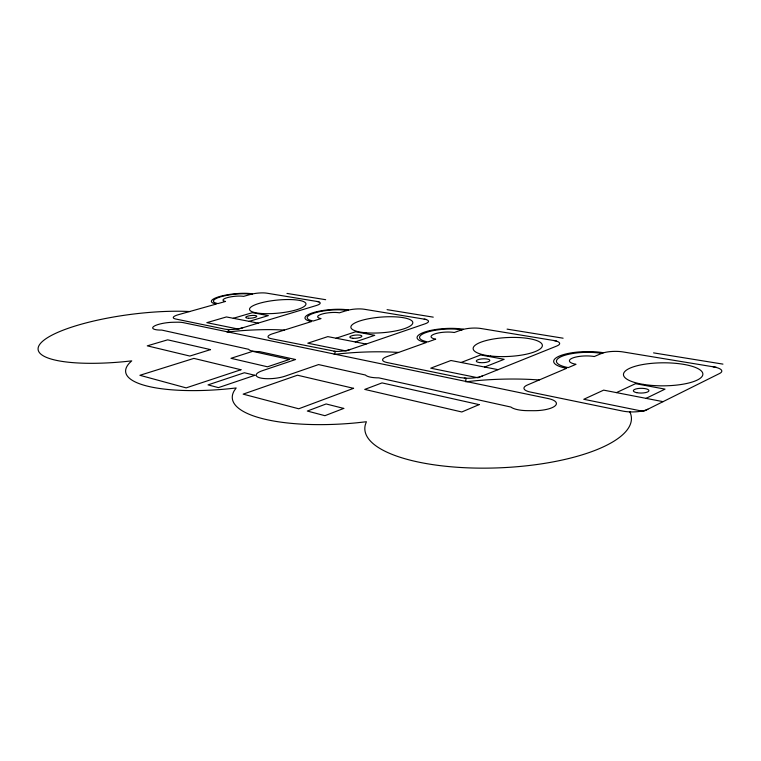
<?xml version="1.0" encoding="UTF-8"?>
<svg xmlns="http://www.w3.org/2000/svg" width="761" height="761" viewBox="0 0 761 761"><rect width="100%" height="100%" fill="white"/><g stroke="black" fill="none" stroke-linecap="round" stroke-linejoin="round"><path stroke-width="1.14" d="M646.06 398.364L665.028 389.128L635.559 383.668L616.439 392.619M484.633 367.04L504.163 359.316L480.676 354.959L461.118 362.483M355.225 341.936L374.735 335.325L355.577 331.777L336.105 338.226M249.161 321.361L268.348 315.615L252.433 312.666L233.313 318.288M229.508 329.532L227.025 332.072L234.141 331.32A105.75 28.3 -6.4 0 1 278.041 329.779L284.348 330.065M189.66 311.534L184.124 311.316A96.904 23.125 -7.3 0 0 43.073 340.88A96.904 23.125 -7.3 0 0 124.11 361.684L131.729 360.876L129.418 363.073A105.75 28.3 -6.4 0 0 227.767 388.881L236.186 387.967L234.312 390.602A117.289 35.149 -4.9 0 0 356.995 422.783L366.383 421.746L365.261 424.952A133.413 44.252 -2.4 0 0 501.499 467.739A133.413 44.252 -2.4 0 0 630.346 413.033L629.747 411.872L630.527 411.91M346.911 310.469A23.182 5.612 -5.1 0 0 314.474 312.99A23.182 5.612 -5.1 0 0 313.294 320.999L321.028 318.583A12.718 3.082 -5.1 0 1 321.618 314.179A12.718 3.082 -5.1 0 1 339.473 312.8L348.509 309.974A25.446 6.164 -5.1 0 0 312.933 312.742A25.446 6.164 -5.1 0 0 311.61 321.523L272.628 333.737A13.375 3.396 -5.7 0 0 271.201 338.674L335.496 351.401L334.193 354.398L341.993 353.561A117.289 35.149 -4.9 0 1 391.325 352.048L398.621 352.429M461.756 329.817A25.617 6.754 -3.6 0 0 425.96 332.567A25.617 6.754 -3.6 0 0 427.91 341.936L435.711 339.149A14.059 3.71 -3.6 0 1 434.569 333.993A14.059 3.71 -3.6 0 1 454.279 332.5L463.363 329.247A28.119 7.42 -3.6 0 0 424.096 332.262A28.119 7.42 -3.6 0 0 426.208 342.545L386.731 356.69A14.801 4.147 -4.2 0 0 387.064 362.54L460.053 377.57L466.008 378.217L465.789 381.813L474.417 380.871A133.413 44.252 -2.4 0 1 530.674 379.444L539.273 379.958M286.973 293.423L325.679 299.701M387.083 309.66L433.247 317.147M507.083 329.123L563.102 338.198M653.566 352.876L722.95 364.119M318.84 301.756L266.759 293.166A11.634 2.568 -5.8 0 0 250.55 294.421M426.35 319.487L364.243 309.251A12.671 3.054 -4.8 0 0 346.512 310.602M556.262 340.918L480.933 328.495A14.021 3.662 -3.3 0 0 461.356 329.96M716.405 367.335L623.116 351.943A15.876 4.423 -1.2 0 0 601.276 353.551M258.169 323.111L226.426 316.947L206.83 322.664L238.412 329.085L316.329 305.513A12.157 2.816 -5.3 0 0 317.023 301.461M366.117 344.048L327.81 336.619L307.786 343.182L345.989 350.954L425.038 323.834A13.346 3.358 -4 0 0 424.172 319.135M498.075 369.656L450.94 360.505L430.736 368.181L477.908 377.77L556.729 346.046A14.935 4.052 -2.2 0 0 553.618 340.481M663.05 401.656L603.654 390.136L583.773 399.287L643.454 411.416L719.573 373.499A17.208 4.908 0.2 0 0 713.105 366.792M227.263 331.796L183.353 322.654A14.916 3.51 -6.9 0 0 177.018 322.207L173.099 322.274A14.906 3.501 -6.9 0 0 153.808 326.393A14.906 3.501 -6.9 0 0 161.779 330.084L248.609 349.289A16.257 4.252 -5.9 0 0 259.501 351.601L295.572 359.515L262.393 370.693A17.598 4.985 -5.9 0 0 260.414 377.979A17.598 4.985 -5.9 0 0 285.232 376.115L318.555 364.576L365.432 375.021A18.026 5.232 -4.4 0 0 378.826 377.865L510.926 407.059A20.48 6.507 -1.9 0 0 527.782 410.664L533.765 410.693A20.528 6.526 -1.8 0 0 555.007 405.955A20.528 6.526 -1.8 0 0 548.158 398.545L467.054 381.68M228.062 331.958L334.355 354.074M335.335 354.274L465.837 381.423M601.666 353.389A28.956 8.2 -1.5 0 0 561.732 356.405A28.956 8.2 -1.5 0 0 568.296 367.592L576.01 364.31A15.886 4.499 -1.5 0 1 572.301 358.155A15.886 4.499 -1.5 0 1 594.312 356.519L603.245 352.714A31.781 8.999 -1.5 0 0 559.459 356.043A31.781 8.999 -1.5 0 0 566.622 368.305L527.44 384.99A16.761 5.108 -1.9 0 0 530.455 392.067L622.469 411.026A18.178 5.736 -0.3 0 0 647.877 409.218M482.445 375.944A15.762 4.633 -3.1 0 1 464.286 378.141M350.517 349.404A14.088 3.776 -4.9 0 1 334.022 351.344M250.949 294.307A21.318 4.709 -6.1 0 0 221.299 296.638A21.318 4.709 -6.1 0 0 217.96 303.582L225.532 301.451A11.7 2.578 -6.1 0 1 227.32 297.637A11.7 2.578 -6.1 0 1 243.634 296.362L252.519 293.87A23.391 5.165 -6.1 0 0 219.996 296.429A23.391 5.165 -6.1 0 0 216.314 304.039L178.236 314.74A12.281 2.816 -6.7 0 0 175.62 318.992L224.761 329.113A12.842 3.111 -6.2 0 0 242.854 327.744M479.116 404.624L461.803 411.977L364.738 389.413L382.022 382.897L479.116 404.624M343.763 408.419L324.918 415.687L307.33 411.045L326.127 403.958L343.763 408.419M353.58 388.329L298.731 408.781L243.159 394.141L297.465 375.211L353.58 388.329M254.887 375.297L218.436 387.625L208.048 384.885L244.395 372.747L254.887 375.297M289.351 359.477L267.511 366.802L230.983 358.307L252.642 351.354L289.351 359.477M240.952 369.741L186.15 387.882L139.9 375.297L193.884 358.393L240.952 369.741M210.531 349.622L189.841 356.053L147.273 345.846L167.667 339.825L210.531 349.622M636.738 392.666A7.81 2.369 -0.4 0 0 648.924 390.812A7.81 2.369 -0.4 0 0 637.756 388.567A7.81 2.369 -0.4 0 0 636.738 392.666M643.188 384.372A39.715 11.52 -0.3 0 0 702.869 374.174A39.715 11.52 -0.3 0 0 643.416 364.424A39.715 11.52 -0.3 0 0 643.188 384.372M479.658 362.578A6.801 1.931 -2.9 0 0 489.846 360.419A6.801 1.931 -2.9 0 0 479.668 359.23A6.801 1.931 -2.9 0 0 479.658 362.578M490.674 356.005A34.645 9.474 -2.7 0 0 542.365 345.437A34.645 9.474 -2.7 0 0 490.236 339.596A34.645 9.474 -2.7 0 0 490.674 356.005M352.781 338.255A6.088 1.589 -4.7 0 0 361.903 336.181A6.088 1.589 -4.7 0 0 352.828 335.496A6.088 1.589 -4.7 0 0 352.781 338.255M366.165 332.804A31.049 7.838 -4.4 0 0 412.804 322.702A31.049 7.838 -4.4 0 0 366.555 319.163A31.049 7.838 -4.4 0 0 366.165 332.804M248.524 318.25A5.555 1.313 -6 0 0 256.771 316.272A5.555 1.313 -6 0 0 248.428 315.967A5.555 1.313 -6 0 0 248.524 318.25M263.496 313.608A28.357 6.545 -5.6 0 0 305.97 304A28.357 6.545 -5.6 0 0 263.753 302.203A28.357 6.545 -5.6 0 0 263.496 313.608"/></g></svg>
